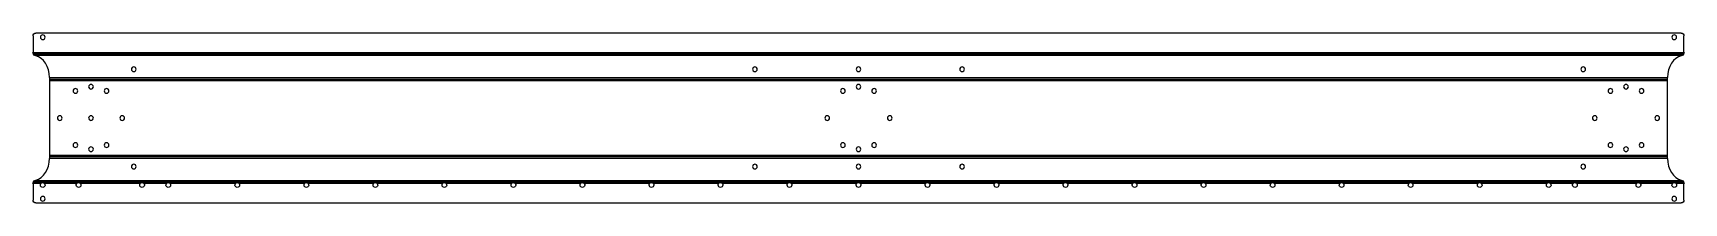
# Model space of a CAD drawing. Header units: millimetres. Extents: x -2 to 1194, y 0 to 123.
import ezdxf

# ---------------------------------------------------------------- set-up
doc = ezdxf.new("R2010")
doc.units = ezdxf.units.MM

msp = doc.modelspace()

# ---------------------------------------------------------------- linework, layer by layer
at = {"layer": 'BEND'}
for p, q in [((-1.7, 107.9), (1193.7, 107.9)), ((10, 89.7), (1182, 89.7)), ((1182, 33.4), (10, 33.4)), ((1193.7, 15.1), (-1.7, 15.1))]:
    msp.add_line(p, q, dxfattribs=at)
at = {"layer": 'BEND_EXTENT'}
for p, q in [((-2, 109), (1194, 109)), ((1192.6, 106.8), (-0.6, 106.8)), ((10, 90.8), (1182, 90.8)), ((1182, 88.5), (10, 88.5)), ((10, 34.5), (1182, 34.5)), ((1182, 32.3), (10, 32.3)), ((3.6, 14), (-2, 14)), ((-0.6, 16.3), (1192.6, 16.3)), ((29.6, 14), (6.4, 14)), ((75.6, 14), (32.4, 14)), ((94.6, 14), (78.4, 14)), ((144.6, 14), (97.4, 14)), ((194.6, 14), (147.4, 14)), ((244.6, 14), (197.4, 14)), ((294.6, 14), (247.4, 14)), ((344.6, 14), (297.4, 14)), ((394.6, 14), (347.4, 14)), ((444.6, 14), (397.4, 14)), ((494.6, 14), (447.4, 14)), ((544.6, 14), (497.4, 14)), ((594.6, 14), (547.4, 14)), ((644.6, 14), (597.4, 14)), ((694.6, 14), (647.4, 14)), ((744.6, 14), (697.4, 14)), ((794.6, 14), (747.4, 14)), ((844.6, 14), (797.4, 14)), ((894.6, 14), (847.4, 14)), ((944.6, 14), (897.4, 14)), ((994.6, 14), (947.4, 14)), ((1044.6, 14), (997.4, 14)), ((1094.6, 14), (1047.4, 14)), ((1113.6, 14), (1097.4, 14)), ((1159.6, 14), (1116.4, 14)), ((1185.6, 14), (1162.4, 14)), ((1194, 14), (1188.4, 14))]:
    msp.add_line(p, q, dxfattribs=at)
at = {"layer": 'INTERIOR_PROFILES', "extrusion": (0, 0, -1)}
for centre in [(-5, 120), (-1187, 120), (-71, 96.8), (-521, 96.8), (-596, 96.8), (-671, 96.8), (-1121, 96.8), (-40, 84.2), (-596, 84.2), (-1152, 84.2), (-28.7, 81.1), (-51.3, 81.1), (-584.7, 81.1), (-607.3, 81.1), (-1140.7, 81.1), (-1163.3, 81.1), (-17.4, 61.5), (-40, 61.5), (-62.6, 61.5), (-573.4, 61.5), (-618.6, 61.5), (-1129.4, 61.5), (-1174.6, 61.5), (-28.7, 41.9), (-40, 38.9), (-51.3, 41.9), (-584.7, 41.9), (-596, 38.9), (-607.3, 41.9), (-1140.7, 41.9), (-1152, 38.9), (-1163.3, 41.9), (-71, 26.3), (-521, 26.3), (-596, 26.3), (-671, 26.3), (-1121, 26.3), (-5, 3), (-1187, 3)]:
    msp.add_circle(centre, 1.7, dxfattribs=at)
for centre in [(-5, 13), (-31, 13), (-77, 13), (-96, 13), (-146, 13), (-196, 13), (-246, 13), (-296, 13), (-346, 13), (-396, 13), (-446, 13), (-496, 13), (-546, 13), (-596, 13), (-646, 13), (-696, 13), (-746, 13), (-796, 13), (-846, 13), (-896, 13), (-946, 13), (-996, 13), (-1046, 13), (-1096, 13), (-1115, 13), (-1161, 13), (-1187, 13)]:
    msp.add_arc(centre, 1.7, -216.0319, 36.0319, dxfattribs=at)
at = {"layer": 'INTERIOR_PROFILES'}
for points in [[(6.4, 14), (6, 14.4), (5.3, 14.6), (4.7, 14.5), (4.2, 14.4), (3.9, 14.2), (3.6, 14)], [(32.4, 14), (32, 14.4), (31.3, 14.6), (30.7, 14.5), (30.2, 14.4), (29.9, 14.2), (29.6, 14)], [(78.4, 14), (78, 14.4), (77.3, 14.6), (76.7, 14.5), (76.2, 14.4), (75.9, 14.2), (75.6, 14)], [(97.4, 14), (97, 14.4), (96.3, 14.6), (95.7, 14.5), (95.2, 14.4), (94.9, 14.2), (94.6, 14)], [(147.4, 14), (147, 14.4), (146.3, 14.6), (145.7, 14.5), (145.2, 14.4), (144.9, 14.2), (144.6, 14)], [(197.4, 14), (197, 14.4), (196.3, 14.6), (195.7, 14.5), (195.2, 14.4), (194.9, 14.2), (194.6, 14)], [(247.4, 14), (247, 14.4), (246.3, 14.6), (245.7, 14.5), (245.2, 14.4), (244.9, 14.2), (244.6, 14)], [(297.4, 14), (297, 14.4), (296.3, 14.6), (295.7, 14.5), (295.2, 14.4), (294.9, 14.2), (294.6, 14)], [(347.4, 14), (347, 14.4), (346.3, 14.6), (345.7, 14.5), (345.2, 14.4), (344.9, 14.2), (344.6, 14)], [(397.4, 14), (397, 14.4), (396.3, 14.6), (395.7, 14.5), (395.2, 14.4), (394.9, 14.2), (394.6, 14)], [(447.4, 14), (447, 14.4), (446.3, 14.6), (445.7, 14.5), (445.2, 14.4), (444.9, 14.2), (444.6, 14)], [(497.4, 14), (497, 14.4), (496.3, 14.6), (495.7, 14.5), (495.2, 14.4), (494.9, 14.2), (494.6, 14)], [(547.4, 14), (547, 14.4), (546.3, 14.6), (545.7, 14.5), (545.2, 14.4), (544.9, 14.2), (544.6, 14)], [(597.4, 14), (597, 14.4), (596.3, 14.6), (595.7, 14.5), (595.2, 14.4), (594.9, 14.2), (594.6, 14)], [(647.4, 14), (647, 14.4), (646.3, 14.6), (645.7, 14.5), (645.2, 14.4), (644.9, 14.2), (644.6, 14)], [(697.4, 14), (697, 14.4), (696.3, 14.6), (695.7, 14.5), (695.2, 14.4), (694.9, 14.2), (694.6, 14)], [(747.4, 14), (747, 14.4), (746.3, 14.6), (745.7, 14.5), (745.2, 14.4), (744.9, 14.2), (744.6, 14)], [(797.4, 14), (797, 14.4), (796.3, 14.6), (795.7, 14.5), (795.2, 14.4), (794.9, 14.2), (794.6, 14)], [(847.4, 14), (847, 14.4), (846.3, 14.6), (845.7, 14.5), (845.2, 14.4), (844.9, 14.2), (844.6, 14)], [(897.4, 14), (897, 14.4), (896.3, 14.6), (895.7, 14.5), (895.2, 14.4), (894.9, 14.2), (894.6, 14)], [(947.4, 14), (947, 14.4), (946.3, 14.6), (945.7, 14.5), (945.2, 14.4), (944.9, 14.2), (944.6, 14)], [(997.4, 14), (997, 14.4), (996.3, 14.6), (995.7, 14.5), (995.2, 14.4), (994.9, 14.2), (994.6, 14)], [(1047.4, 14), (1047, 14.4), (1046.3, 14.6), (1045.7, 14.5), (1045.2, 14.4), (1044.9, 14.2), (1044.6, 14)], [(1097.4, 14), (1097, 14.4), (1096.3, 14.6), (1095.7, 14.5), (1095.2, 14.4), (1094.9, 14.2), (1094.6, 14)], [(1116.4, 14), (1116, 14.4), (1115.3, 14.6), (1114.7, 14.5), (1114.2, 14.4), (1113.9, 14.2), (1113.6, 14)], [(1162.4, 14), (1162, 14.4), (1161.3, 14.6), (1160.7, 14.5), (1160.2, 14.4), (1159.9, 14.2), (1159.6, 14)], [(1188.4, 14), (1188, 14.4), (1187.3, 14.6), (1186.7, 14.5), (1186.2, 14.4), (1185.9, 14.2), (1185.6, 14)]]:
    msp.add_open_spline(points, degree=3, knots=[0.315918, 0.315918, 0.315918, 0.315918, 0.5000107, 0.5000107, 0.5000107, 0.6203015, 0.6203015, 0.6203015, 0.6203015], dxfattribs=at)
at = {"layer": 'OUTER_PROFILES'}
for p, q in [((-2, 121), (-2, 109)), ((1192, 123), (0, 123)), ((1194, 109), (1194, 121)), ((10, 90.8), (10, 32.3)), ((1182, 32.3), (1182, 90.8)), ((-2, 14), (-2, 2)), ((1194, 2), (1194, 14)), ((0, 0), (1192, 0))]:
    msp.add_line(p, q, dxfattribs=at)
at = {"layer": 'OUTER_PROFILES', "extrusion": (0, 0, -1)}
for centre, radius, start, end in [((0, 121), 2, 0, 90), ((-1192, 121), 2, 90, 180), ((-0.5, 109), 2.54, 282.6267, 360), ((-1191.5, 109), 2.54, 180, 257.3733), ((-0.5, 14), 2.54, 0, 77.3733), ((-1191.5, 14), 2.54, 102.6267, 180), ((0, 2), 2, 270, 360), ((-1192, 2), 2, 180, 270)]:
    msp.add_arc(centre, radius, start, end, dxfattribs=at)
at = {"layer": 'OUTER_PROFILES'}
for centre, major_axis, start_param, end_param in [((-2, 90.8), (0, 16), 4.712389, 6.116728), ((1194, 90.8), (0, -16), 3.30805, 4.712389), ((-2, 32.3), (0, -16), 0.166457, 1.570796), ((1194, 32.3), (0, 16), 1.570796, 2.975135)]:
    msp.add_ellipse(centre, major_axis=major_axis, ratio=0.75, start_param=start_param, end_param=end_param, dxfattribs=at)

doc.saveas('drawing.dxf')
